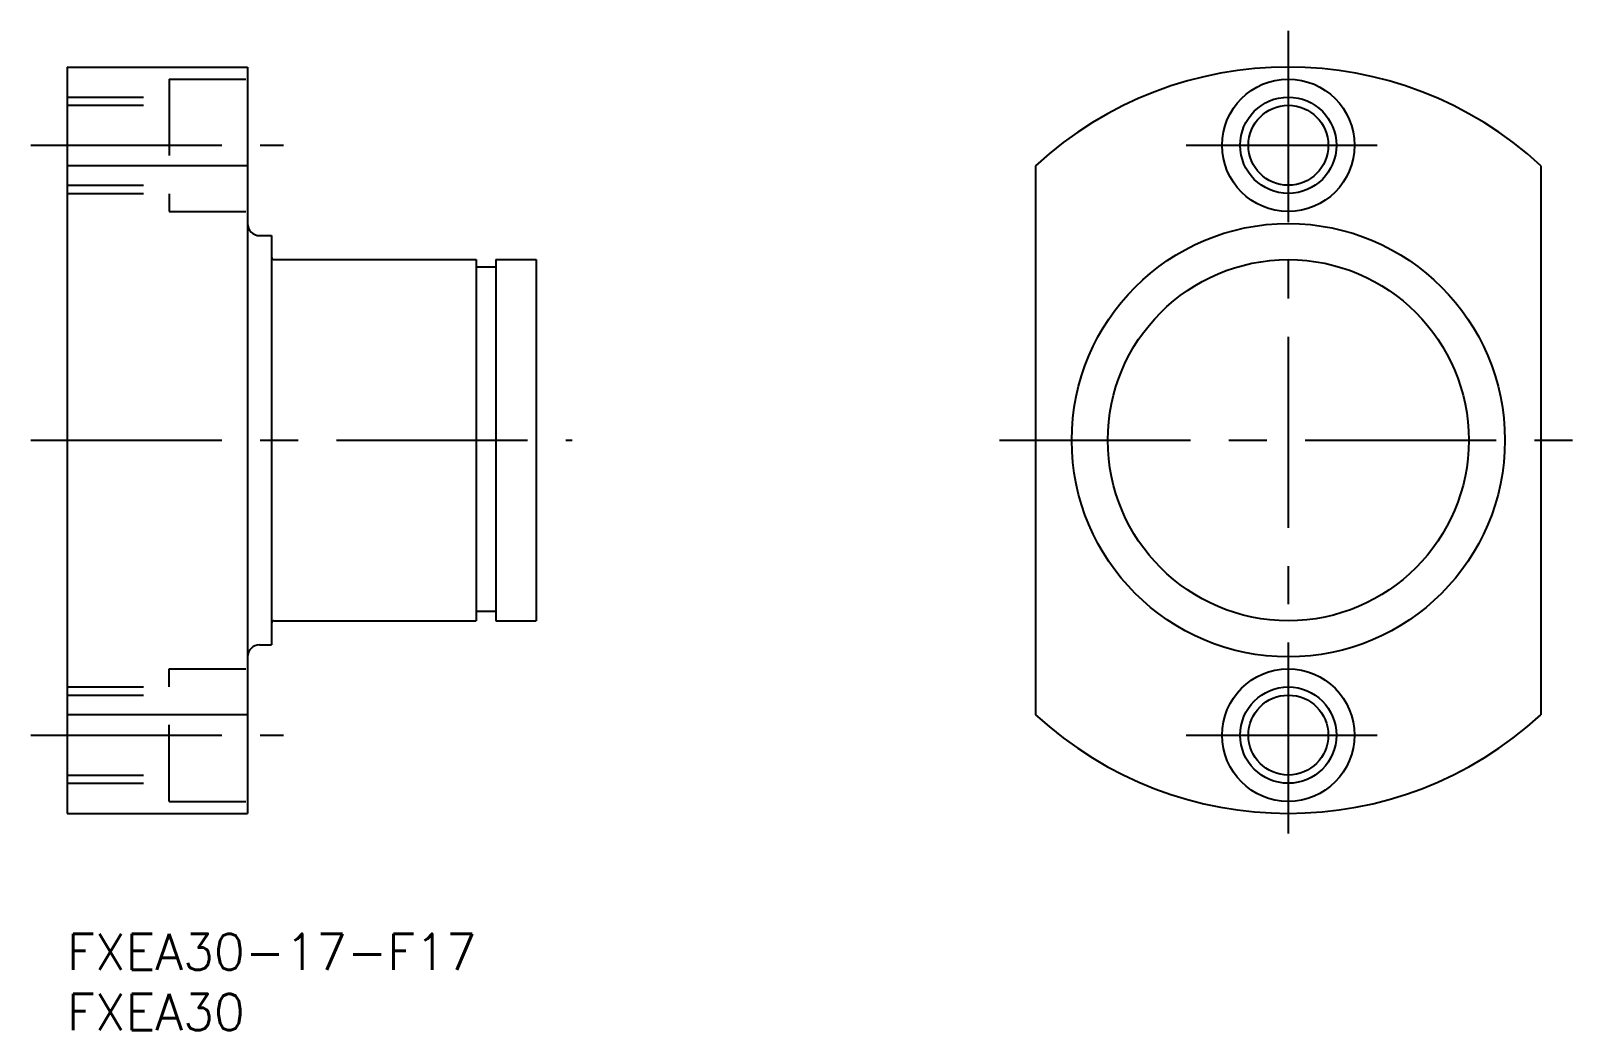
# Model space of a CAD drawing. Extents: x -3 to 126, y -8 to 75.
import ezdxf

# ---------------------------------------------------------------- set-up
doc = ezdxf.new("R2010")
doc.units = 0
doc.header["$LTSCALE"] = 0.5
doc.linetypes.add('CENTER', pattern=[50.8, 31.75, -6.35, 6.35, -6.35])
doc.linetypes.add('DASHED', pattern=[19.05, 12.7, -6.35])
for name, color, linetype in [('MSM_CENTER', 1, 'CENTER'), ('MSM_CONTINUOUS', 7, 'CONTINUOUS'), ('MSM_DASHED', 4, 'DASHED'), ('MSM_NARROW', 5, 'CONTINUOUS'), ('MSM_PART_NUMBER', 7, 'CONTINUOUS')]:
    doc.layers.add(name, color=color, linetype=linetype)
doc.styles.get("Standard").update_dxf_attribs({"font": 'txt.shx', "height": 3, "bigfont": 'bigfont.shx'})

# ---------------------------------------------------------------- blocks, each defined once
blk = doc.blocks.new('*U5')
at = {"layer": 'MSM_PART_NUMBER'}
blk.add_text('FXEA30-17-F17', height=3, dxfattribs=at).set_placement((0, -3))
blk = doc.blocks.new('*U6')
at = {"layer": 'MSM_PART_NUMBER'}
blk.add_text('FXEA30', height=3, dxfattribs=at).set_placement((0, -8))

msp = doc.modelspace()

# ---------------------------------------------------------------- linework, layer by layer
at = {"layer": 'MSM_CENTER'}
for p, q in [((101.51, 75), (101.51, 7)), ((-3, 65.5), (18, 65.5)), ((93.01, 65.5), (110.01, 65.5)), ((-3, 41), (42, 41)), ((77.51, 41), (125.51, 41)), ((-3, 16.5), (18, 16.5)), ((93.01, 16.5), (110.01, 16.5))]:
    msp.add_line(p, q, dxfattribs=at)
at = {"layer": 'MSM_CONTINUOUS'}
for p, q in [((0, 72), (0, 10)), ((0, 72), (15, 72)), ((15, 72), (15, 10)), ((15, 63.8), (0, 63.8)), ((80.51, 63.8), (80.51, 18.2)), ((122.51, 63.8), (122.51, 18.2)), ((16, 58), (17, 58)), ((17, 58), (17, 24)), ((15, 56.5), (15, 56.5)), ((17.2, 56), (34, 56)), ((34, 56), (34, 26)), ((34, 55.4), (35.65, 55.4)), ((35.65, 56), (35.65, 26)), ((35.65, 56), (39, 56)), ((39, 56), (39, 26)), ((15, 41), (15, 41)), ((17.2, 26), (34, 26)), ((34, 26.8), (35.65, 26.8)), ((35.65, 26), (39, 26)), ((16, 24), (17, 24)), ((15, 18.2), (0, 18.2)), ((0, 10), (15, 10))]:
    msp.add_line(p, q, dxfattribs=at)
for centre, radius in [((101.51, 65.5), 5.5), ((101.51, 65.5), 3.32), ((101.51, 41), 18), ((101.51, 41), 15), ((101.51, 16.5), 5.5), ((101.51, 16.5), 3.32)]:
    msp.add_circle(centre, radius, dxfattribs=at)
for centre, radius, start, end in [((101.51, 41), 31, 47.3577, 132.6423), ((16, 59), 1, 180, 270), ((17.2, 56.2), 0.2, 180, 270), ((17.2, 25.8), 0.2, 90, 180), ((16, 23), 1, 90, 180), ((101.51, 41), 31, 227.3577, 312.6423)]:
    msp.add_arc(centre, radius, start, end, dxfattribs=at)
at = {"layer": 'MSM_DASHED'}
for p, q in [((8.5, 71), (8.5, 60)), ((8.5, 71), (15, 71)), ((0, 69.5), (8.5, 69.5)), ((0, 68.82), (8.5, 68.82)), ((0, 62.18), (8.5, 62.18)), ((0, 61.5), (8.5, 61.5)), ((8.5, 60), (15, 60)), ((8.5, 11), (8.5, 22)), ((8.5, 22), (15, 22)), ((0, 20.5), (8.5, 20.5)), ((0, 19.82), (8.5, 19.82)), ((0, 13.18), (8.5, 13.18)), ((0, 12.5), (8.5, 12.5)), ((8.5, 11), (15, 11))]:
    msp.add_line(p, q, dxfattribs=at)
at = {"layer": 'MSM_NARROW'}
for centre in [(101.51, 65.5), (101.51, 16.5)]:
    msp.add_circle(centre, 4, dxfattribs=at)

# ---------------------------------------------------------------- block references
at = {"layer": 'MSM_CONTINUOUS'}
for name in ['*U5', '*U6']:
    msp.add_blockref(name, (0, 0), dxfattribs=at)

doc.saveas('drawing.dxf')
